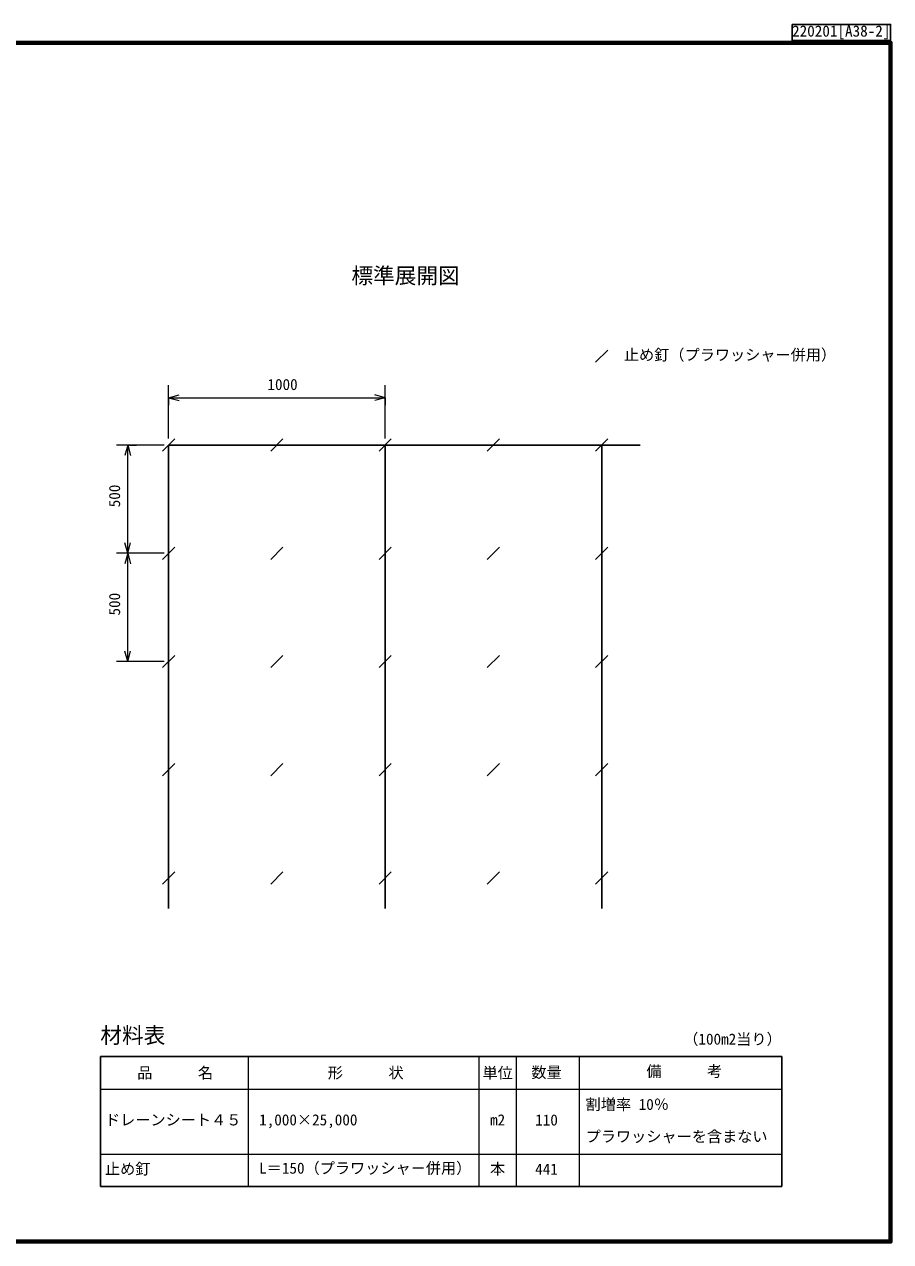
# Model space of a CAD drawing. Units: millimetres, scale not verified. Extents: x 200 to 8200, y 200 to 5825.
# Drawn here: x 4200 to 8200, y 200 to 5825 of the extents above; entities that cross this region are included whole.
import ezdxf
from ezdxf.enums import TextEntityAlignment as Align

# ---------------------------------------------------------------- set-up
doc = ezdxf.new("R2010")
doc.units = ezdxf.units.MM
doc.header["$LTSCALE"] = 20
for name, color, linetype, lineweight in [('C-DOC', 3, 'Continuous', 25), ('C-MTR-FRAM', 5, 'Continuous', 25), ('C-MTR-LINE', 5, 'Continuous', 13), ('C-STR', 7, 'Continuous', 25), ('C-STR-DIM', 1, 'Continuous', 13), ('C-STR-TXT', 7, 'Continuous', 25), ('C-TTL', 2, 'Continuous', 70)]:
    doc.layers.add(name, color=color, linetype=linetype, lineweight=lineweight)
for name, color, linetype in [('C-MTR', 5, 'Continuous'), ('C-MTR-TXT', 5, 'Continuous'), ('C-TTL-TXT', 7, 'Continuous')]:
    doc.layers.add(name, color=color, linetype=linetype)
doc.styles.add('ＭＳ ゴシック', font='')
doc.styles.get('ＭＳ ゴシック').set_extended_font_data('MS Gothic')

msp = doc.modelspace()

# ---------------------------------------------------------------- linework, layer by layer
at = {"layer": 'C-DOC'}
msp.add_line((7745, 5750), (7745, 5825), dxfattribs=at)
msp.add_lwpolyline([(7745, 5750), (8200, 5750), (8200, 5825), (7745, 5825)], dxfattribs=at)
at = {"layer": 'C-MTR-FRAM'}
for p, q in [((4551.02, 1054.95), (4551.02, 454.95)), ((4551.02, 1054.95), (7697.45, 1054.95)), ((7697.45, 1054.95), (7697.45, 454.95)), ((4551.02, 454.95), (7697.45, 454.95))]:
    msp.add_line(p, q, dxfattribs=at)
at = {"layer": 'C-MTR-LINE'}
for p, q in [((5233.56, 1054.95), (5233.56, 454.95)), ((6298.58, 1055.36), (6298.58, 454.95)), ((6471.66, 1054.95), (6471.66, 454.95)), ((6761.66, 1054.95), (6761.66, 454.95)), ((4551.02, 904.95), (7697.45, 904.95)), ((4551.02, 604.95), (7697.45, 604.95))]:
    msp.add_line(p, q, dxfattribs=at)
at = {"layer": 'C-STR'}
for p, q in [((4837.6, 3852.65), (4894.17, 3909.22)), ((5337.6, 3852.65), (5394.17, 3909.22)), ((5837.6, 3852.65), (5894.17, 3909.22)), ((6337.6, 3852.65), (6394.17, 3909.22)), ((6837.6, 3852.65), (6894.17, 3909.22)), ((4865.88, 3880.93), (5865.88, 3880.93)), ((4865.88, 3880.93), (4865.88, 1739.93)), ((5865.88, 3880.93), (7042.88, 3880.93)), ((5865.88, 1739.93), (5865.88, 3880.93)), ((6865.88, 1739.93), (6865.88, 3880.93)), ((4837.6, 3352.65), (4894.17, 3409.22)), ((5337.6, 3352.65), (5394.17, 3409.22)), ((5837.6, 3352.65), (5894.17, 3409.22)), ((6337.6, 3352.65), (6394.17, 3409.22)), ((6837.6, 3352.65), (6894.17, 3409.22)), ((4837.6, 2852.65), (4894.17, 2909.22)), ((5337.6, 2852.65), (5394.17, 2909.22)), ((5837.6, 2852.65), (5894.17, 2909.22)), ((6337.6, 2852.65), (6394.17, 2909.22)), ((6837.6, 2852.65), (6894.17, 2909.22)), ((4837.6, 2352.65), (4894.17, 2409.22)), ((5337.6, 2352.65), (5394.17, 2409.22)), ((5837.6, 2352.65), (5894.17, 2409.22)), ((6337.6, 2352.65), (6394.17, 2409.22)), ((6837.6, 2352.65), (6894.17, 2409.22)), ((4837.6, 1852.65), (4894.17, 1909.22)), ((5337.6, 1852.65), (5394.17, 1909.22)), ((5837.6, 1852.65), (5894.17, 1909.22)), ((6337.6, 1852.65), (6394.17, 1909.22)), ((6837.6, 1852.65), (6894.17, 1909.22))]:
    msp.add_line(p, q, dxfattribs=at)
at = {"layer": 'C-STR-DIM'}
for p, q in [((4865.88, 3910.93), (4865.88, 4157.64)), ((4865.88, 4099.93), (4914.18, 4112.87)), ((5865.88, 4099.93), (5817.59, 4112.87)), ((5865.88, 3910.93), (5865.88, 4157.64)), ((4865.88, 4099.93), (4865.88, 4065.64)), ((4865.88, 4099.93), (4914.18, 4086.99)), ((4865.88, 4099.93), (5865.88, 4099.93)), ((5865.88, 4099.93), (5817.59, 4086.99)), ((5865.88, 4099.93), (5865.88, 4065.64)), ((4845.88, 3880.93), (4625.88, 3880.93)), ((4677.41, 3880.93), (4664.47, 3832.64)), ((4677.41, 3880.93), (4690.35, 3832.64)), ((4677.41, 2880.93), (4677.41, 3880.93)), ((4685.88, 3880.93), (4717.41, 3880.93)), ((4845.88, 3380.93), (4625.88, 3380.93)), ((4677.41, 3380.93), (4664.47, 3429.23)), ((4677.41, 3380.93), (4664.47, 3332.64)), ((4677.41, 3380.93), (4690.35, 3429.23)), ((4677.41, 3380.93), (4690.35, 3332.64)), ((4677.41, 2880.93), (4664.47, 2929.23)), ((4677.41, 2880.93), (4690.35, 2929.23)), ((4845.88, 2880.93), (4625.88, 2880.93))]:
    msp.add_line(p, q, dxfattribs=at)
at = {"layer": 'C-STR-TXT'}
msp.add_line((6837.6, 4263.56), (6894.17, 4320.13), dxfattribs=at)
at = {"layer": 'C-TTL'}
msp.add_lwpolyline([(200, 200), (8200, 200), (8200, 5740), (200, 5740)], close=True, dxfattribs=at)

# ---------------------------------------------------------------- texts
at = {"layer": 'C-DOC', "style": 'ＭＳ ゴシック'}
msp.add_text('220201[A38-2]', height=51.32, dxfattribs=at).set_placement((7745, 5753), align=Align.BOTTOM_LEFT)
at = {"layer": 'C-MTR', "style": 'ＭＳ ゴシック'}
msp.add_text('材料表', height=73.31, dxfattribs=at).set_placement((4551.02, 1094.95), align=Align.BOTTOM_LEFT)
at = {"layer": 'C-MTR-TXT', "style": 'ＭＳ ゴシック'}
for s, p in [('（100m2当り）', (7242.45, 1094.95)), ('\u3000備\u3000\u3000\u3000考\u3000', (7002.52, 945.98)), ('割増率 10％', (6791.66, 793.26)), ('ドレーンシート４５', (4572.2, 721.68)), ('1,000×25,000', (5284.14, 721.83)), ('プラワッシャーを含まない', (6791.66, 644.95)), ('止め釘', (4572.2, 495.36)), ('L＝150（プラワッシャ－併用）', (5284.14, 498.7))]:
    msp.add_text(s, height=51.32, dxfattribs=at).set_placement(p, align=Align.BOTTOM_LEFT)
for s, p in [('\u3000品\u3000\u3000\u3000名\u3000', (4896.19, 939.14)), ('形\u3000\u3000\u3000状\u3000', (5811.11, 939.46)), ('単位', (6385.28, 938.72)), ('数量', (6611.06, 941.14)), ('m2', (6385.28, 721.73)), ('110', (6611.06, 721.27)), ('本', (6385.28, 495.87)), ('441', (6611.06, 494.14))]:
    msp.add_text(s, height=51.32, dxfattribs=at).set_placement(p, align=Align.BOTTOM_CENTER)
at = {"layer": 'C-STR-DIM', "color": 7, "style": 'ＭＳ ゴシック'}
msp.add_text('1000', height=51.32, dxfattribs=at).set_placement((5322.33, 4119.93), align=Align.BOTTOM_LEFT)
for p in [(4657.41, 3593.37), (4657.41, 3093.37)]:
    msp.add_text('500', height=51.32, rotation=90, dxfattribs=at).set_placement(p, align=Align.BOTTOM_LEFT)
at = {"layer": 'C-STR-TXT', "style": 'ＭＳ ゴシック'}
msp.add_text('止め釘（プラワッシャー併用）', height=51.32, dxfattribs=at).set_placement((6968.38, 4256.85), align=Align.BOTTOM_LEFT)
at = {"layer": 'C-TTL-TXT', "style": 'ＭＳ ゴシック'}
msp.add_text('標準展開図', height=73.31, dxfattribs=at).set_placement((5709.99, 4605.1), align=Align.BOTTOM_LEFT)

doc.saveas('drawing.dxf')
